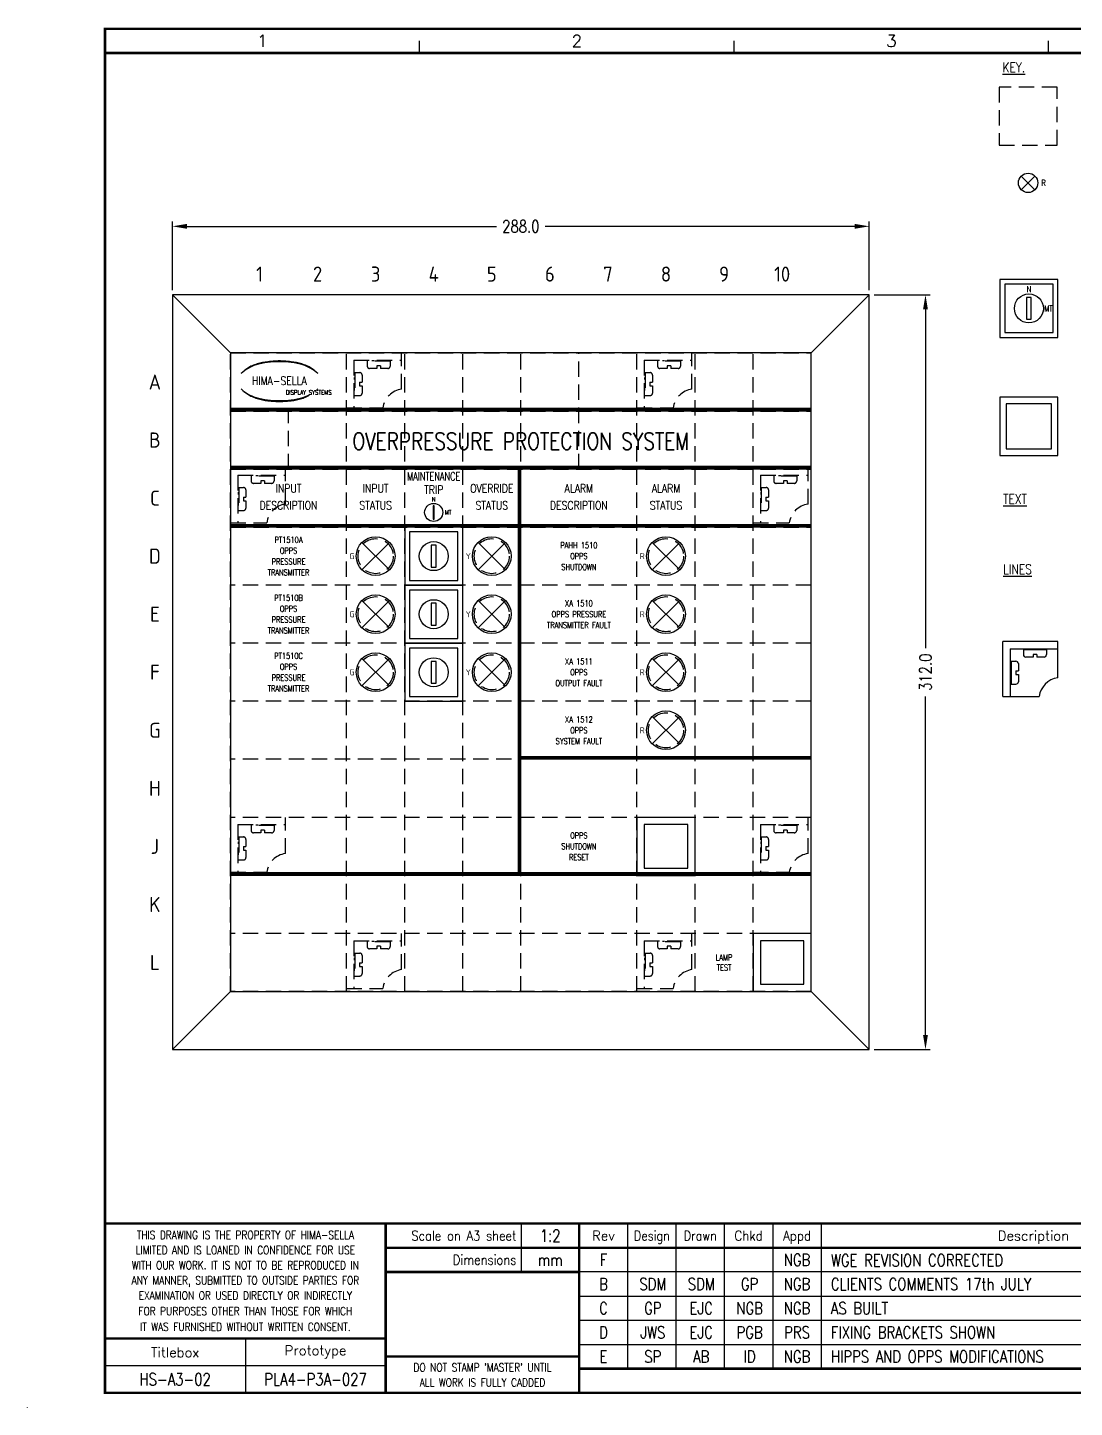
# Model space of a CAD drawing. Extents: x 0 to 828, y 0 to 570.
# Drawn here: x 0 to 433, y 0 to 570 of the extents above; entities that cross this region are included whole.
import ezdxf
from ezdxf.enums import TextEntityAlignment as Align

# ---------------------------------------------------------------- set-up
doc = ezdxf.new("R2010")
doc.units = 0
doc.header["$MEASUREMENT"] = 0
doc.linetypes.add('CONTINU', pattern=[0])
doc.linetypes.add('HIDDEN', pattern=[9.525, 6.35, -3.175])
doc.layers.get('0').update_dxf_attribs({"linetype": 'CONTINUOUS'})
for name, color, linetype in [('01-DRAW', 7, 'CONTINUOUS'), ('01_DRAW', 7, 'CONTINUOUS'), ('BRACKET', 8, 'HIDDEN'), ('COL', 2, 'CONTINU'), ('CUTOUT1', 3, 'HIDDEN'), ('DIM', 3, 'CONTINUOUS'), ('ENGRAVE', 2, 'CONTINUOUS'), ('FILL', 6, 'CONTINUOUS'), ('LPK', 1, 'CONTINUOUS'), ('ROW', 2, 'CONTINU'), ('TEXT', 2, 'CONTINUOUS'), ('TEXT18', 4, 'CONTINUOUS'), ('TEXT25', 3, 'CONTINUOUS'), ('TEXT35', 5, 'CONTINUOUS'), ('TEXT7', 6, 'CONTINUOUS'), ('TILES', 8, 'HIDDEN'), ('UPS', 2, 'CONTINUOUS')]:
    doc.layers.add(name, color=color, linetype=linetype)
doc.styles.add('ISO', font='iso.shx')
doc.styles.add('ROMAND', font='ROMAND')
doc.styles.add('ROMANS', font='romans.shx', dxfattribs={"width": 0.8})
doc.dimstyles.get("Standard").update_dxf_attribs({"dimtxt": 0.18, "dimasz": 0.18, "dimexe": 0.18, "dimexo": 0.0625, "dimgap": 0.09, "dimtad": 0, "dimtih": 1, "dimtoh": 1, "dimdec": 4, "dimzin": 0, "dimdsep": 46, "dimtxsty": 'STANDARD', "dimcen": 0.09, "dimadec": 0, "dimazin": 0, "dimtfac": 1, "dimtdec": 4, "dimtofl": 0, "dimtmove": 0, "dimatfit": 3, "dimfxl": 1, "dimtolj": 1, "dimtzin": 0, "dimarcsym": 0})

# ---------------------------------------------------------------- blocks, each defined once
blk = doc.blocks.new('EDREV')
at = {"color": 2, "style": 'ROMANS', "width": 0.8}
for tag, p in [('DES', (129.2, 29.25)), ('DRN', (139.2, 29.25)), ('CHKD', (149.2, 29.25)), ('DES', (129.2, 24.25)), ('DRN', (139.2, 24.25)), ('CHKD', (149.2, 24.25)), ('DES', (129.2, 19.25)), ('DRN', (139.2, 19.25)), ('CHKD', (149.2, 19.25)), ('DES', (129.2, 14.25)), ('DRN', (139.2, 14.25)), ('CHKD', (149.2, 14.25)), ('DES', (129.2, 9.25)), ('DRN', (139.2, 9.25)), ('CHKD', (149.2, 9.25))]:
    blk.add_attdef(tag, text='', height=2.5, dxfattribs=at).set_placement(p, align=Align.CENTER)
blk = doc.blocks.new('*D3')
at = {"layer": 'DIM'}
for p, q in [((59.8438, 461.9629), (59.8438, 490.3291)), ((65.8438, 488.3291), (193.8438, 488.3291)), ((341.8438, 488.3291), (213.8438, 488.3291)), ((347.8438, 461.9629), (347.8438, 490.3291))]:
    blk.add_line(p, q, dxfattribs=at)
for points in [[(65.8438, 489.3291), (65.8438, 487.3291), (59.8438, 488.3291)], [(341.8438, 489.3291), (341.8438, 487.3291), (347.8438, 488.3291)]]:
    blk.add_solid(points, dxfattribs=at)
at = {"layer": 'DIM', "color": 2, "insert": (203.8438, 488.3291), "char_height": 5, "attachment_point": 5, "style": 'ROMANS'}
blk.add_mtext('\\A1;288.0', dxfattribs=at)
blk = doc.blocks.new('*D4')
at = {"layer": 'DIM'}
for p, q in [((349.8438, 459.9629), (373.0871, 459.9629)), ((371.0871, 453.9629), (371.0871, 313.9629)), ((371.0871, 153.9629), (371.0871, 293.9629)), ((349.8438, 147.9629), (373.0871, 147.9629))]:
    blk.add_line(p, q, dxfattribs=at)
for points in [[(370.0871, 453.9629), (372.0871, 453.9629), (371.0871, 459.9629)], [(370.0871, 153.9629), (372.0871, 153.9629), (371.0871, 147.9629)]]:
    blk.add_solid(points, dxfattribs=at)
at = {"layer": 'DIM', "color": 2, "insert": (371.0871, 303.9629), "char_height": 5, "attachment_point": 5, "rotation": 90, "style": 'ROMANS'}
blk.add_mtext('\\A1;312.0', dxfattribs=at)
blk = doc.blocks.new('A$C03593DC6')
at = {"layer": '01_DRAW'}
for p, q in [((22.725, -14.9645), (22.725, 0)), ((3, -3), (22.725, -3)), ((3, -3), (3, -22.725)), ((8.5125, -3.4), (8.5125, -5.4)), ((18.0125, -3.4), (8.5125, -3.4)), ((14.0125, -5.32), (12.5125, -5.32)), ((12.5125, -5.32), (12.5125, -6.4)), ((14.0125, -5.32), (14.0125, -6.4)), ((18.0125, -3.4), (18.0125, -5.4)), ((3.4, -8.1125), (3.4, -17.6125)), ((3.4, -8.1125), (5.4, -8.1125)), ((6.4, -9.1125), (6.4, -12.1125)), ((12.5125, -6.4), (9.5125, -6.4)), ((17.0125, -6.4), (14.0125, -6.4)), ((5.32, -12.1125), (5.32, -13.6125)), ((5.32, -12.1125), (6.4, -12.1125)), ((5.32, -13.6125), (6.4, -13.6125)), ((6.4, -13.6125), (6.4, -16.6125)), ((0, -22.725), (14.9645, -22.725)), ((3.4, -17.6125), (5.4, -17.6125))]:
    blk.add_line(p, q, dxfattribs=at)
for centre, radius, start, end in [((9.5125, -5.4), 1, 180, 270), ((17.0125, -5.4), 1, 270, 0), ((5.4, -9.1125), 1, 0, 90), ((5.4, -16.6125), 1, 270, 0), ((24, -24), 9.125, 98.032, 171.968)]:
    blk.add_arc(centre, radius, start, end, dxfattribs=at)
at = {"layer": 'DIM'}
for p, q in [((10.7625, -3.4), (10.7625, -3)), ((11.2625, -3.4), (11.2625, -3)), ((15.2625, -3.4), (15.2625, -3)), ((15.7625, -3.4), (15.7625, -3)), ((3.4, -10.3625), (3, -10.3625)), ((3.4, -10.8625), (3, -10.8625)), ((3.4, -14.8625), (3, -14.8625)), ((3.4, -15.3625), (3, -15.3625))]:
    blk.add_line(p, q, dxfattribs=at)
blk = doc.blocks.new('A$C68EA17C2')
at = {"layer": 'BRACKET'}
for p, q in [((22.725, -14.9645), (22.725, 0)), ((3, -3), (3, -22.725)), ((3, -3), (22.725, -3)), ((18.0125, -3.4), (8.5125, -3.4)), ((8.5125, -3.4), (8.5125, -5.4)), ((10.7625, -3.4), (10.7625, -3)), ((11.2625, -3.4), (11.2625, -3)), ((12.5125, -5.32), (12.5125, -6.4)), ((14.0125, -5.32), (12.5125, -5.32)), ((14.0125, -5.32), (14.0125, -6.4)), ((15.2625, -3.4), (15.2625, -3)), ((15.7625, -3.4), (15.7625, -3)), ((18.0125, -3.4), (18.0125, -5.4)), ((3.4, -10.3625), (3, -10.3625)), ((3.4, -10.8625), (3, -10.8625)), ((3.4, -8.1125), (3.4, -17.6125)), ((3.4, -8.1125), (5.4, -8.1125)), ((6.4, -9.1125), (6.4, -12.1125)), ((12.5125, -6.4), (9.5125, -6.4)), ((17.0125, -6.4), (14.0125, -6.4)), ((3.4, -14.8625), (3, -14.8625)), ((3.4, -15.3625), (3, -15.3625)), ((5.32, -12.1125), (6.4, -12.1125)), ((5.32, -12.1125), (5.32, -13.6125)), ((5.32, -13.6125), (6.4, -13.6125)), ((6.4, -13.6125), (6.4, -16.6125)), ((0, -22.725), (14.9645, -22.725)), ((3.4, -17.6125), (5.4, -17.6125))]:
    blk.add_line(p, q, dxfattribs=at)
for centre, radius, start, end in [((9.5125, -5.4), 1, 180, 270), ((17.0125, -5.4), 1, 270, 0), ((5.4, -9.1125), 1, 0, 90), ((5.4, -16.6125), 1, 270, 0), ((24, -24), 9.125, 98.032, 171.968)]:
    blk.add_arc(centre, radius, start, end, dxfattribs=at)
blk = doc.blocks.new('HS-A3-02')
at = {"color": 1}
for p, q in [((162, 560), (162, 565)), ((292, 560), (292, 565)), ((422, 560), (422, 565)), ((204, 76), (204, 56)), ((248, 76), (248, 16)), ((268, 16), (268, 76)), ((288, 16), (288, 76)), ((308, 76), (308, 16)), ((328, 76), (328, 16)), ((603, 56), (228, 56)), ((228, 46), (603, 46)), ((603, 36), (228, 36)), ((90, 28.5), (90, 6)), ((228, 26), (541, 26)), ((148, 17.25), (32, 17.25)), ((0, 0), (0, 0.05))]:
    blk.add_line(p, q, dxfattribs=at)
at = {"color": 1, "const_width": 1}
blk.add_lwpolyline([(32, 6), (818, 6), (818, 570), (32, 570)], close=True, dxfattribs=at)
for points in [[(32, 560), (808, 560)], [(818, 76), (32, 76)], [(148, 6), (148, 76)], [(228, 6), (228, 76)], [(541, 66), (148, 66)], [(228, 56), (148, 56)], [(32, 28.5), (148, 28.5)], [(228, 21), (148, 21)], [(541, 16), (228, 16)]]:
    blk.add_lwpolyline(points, dxfattribs=at)
at = {"color": 2, "style": 'ROMAND'}
for s, p in [('1', (97, 565)), ('2', (227, 565)), ('3', (357, 565))]:
    blk.add_text(s, height=5, dxfattribs=at).set_placement(p, align=Align.MIDDLE)
at = {"color": 3, "lineweight": 13, "style": 'ROMANS', "width": 0.8}
for s, p in [('THIS DRAWING IS THE PROPERTY OF HIMA-SELLA', (90, 71.2886)), ('LIMITED AND IS LOANED IN CONFIDENCE FOR USE', (90, 65.0386)), ('WITH OUR WORK. IT IS NOT TO BE REPRODUCED IN', (90, 58.7758)), ('ANY MANNER, SUBMITTED TO OUTSIDE PARTIES FOR', (90, 52.5258)), ('EXAMINATION OR USED DIRECTLY OR INDIRECTLY', (90, 46.2758)), ('FOR PURPOSES OTHER THAN THOSE FOR WHICH', (90, 39.8108)), ('IT WAS FURNISHED WITHOUT WRITTEN CONSENT.', (90, 33.3108)), ("DO NOT STAMP 'MASTER' UNTIL", (188, 16.5386)), ('ALL WORK IS FULLY CADDED', (188, 10.2886))]:
    blk.add_text(s, height=3.4, dxfattribs=at).set_placement(p, align=Align.MIDDLE_CENTER)
at = {"color": 4, "style": 'ROMAND', "width": 0.87}
for s, p in [('Scale on A3 sheet', (202, 68.993)), ('Dimensions', (202, 59.0138))]:
    blk.add_text(s, height=4, dxfattribs=at).set_placement(p, align=Align.RIGHT)
at = {"color": 4, "style": 'ROMAND'}
for s, p in [('Rev', (238, 69)), ('Description', (415.7, 69))]:
    blk.add_text(s, height=4, dxfattribs=at).set_placement(p, align=Align.CENTER)
for s, width, p in [('Design', 0.85, (258, 69)), ('Drawn', 0.85, (278, 69)), ('Chkd', 0.9, (298, 69)), ('Appd', 0.9, (318, 69))]:
    blk.add_text(s, height=4, dxfattribs=dict(at, width=width)).set_placement(p, align=Align.CENTER)
for s, p in [('Titlebox', (61, 22.875)), ('Prototype', (119, 22.875))]:
    blk.add_text(s, height=4, dxfattribs=at).set_placement(p, align=Align.MIDDLE)
at = {"layer": 'COL', "style": 'ROMAND', "flags": 9}
for tag, p in [('COL1', (97, 565)), ('COL2', (227, 565)), ('COL3', (357, 565)), ('COL4', (487, 565)), ('COL5', (617, 565)), ('COL6', (747, 565))]:
    blk.add_attdef(tag, p, '', height=5, dxfattribs=at)
at = {"layer": 'ROW', "style": 'ROMAND', "flags": 9}
for tag, p in [('ROW1', (813, 499)), ('ROW2', (813, 377)), ('ROW3', (813, 255)), ('ROW4', (813, 133))]:
    blk.add_attdef(tag, p, '', height=5, dxfattribs=at)
at = {"layer": 'UPS', "style": 'ROMANS', "width": 0.8}
blk.add_text('HS-A3-02', height=5, dxfattribs=at).set_placement((61, 11.625), align=Align.MIDDLE)
at = {"layer": 'UPS', "style": 'ROMANS', "width": 0.8, "flags": 8}
for tag, height, p in [('PLANOS->NR1', 5, (216, 68.5)), ('PLANOS->VERIF', 5, (587, 68.5)), ('PLANOS->NR2', 5, (216, 58.5)), ('PLANOS->CANVI1', 5, (238, 58.5)), ('PLANOS->NCAN1', 5, (318, 58.5)), ('PLANOS->DCAN1', 5, (525, 58.5)), ('PLANOS->ORIG', 5, (587, 58.5)), ('PLANOS->CANVI2', 5, (238, 48.5)), ('PLANOS->NCAN2', 5, (318, 48.5)), ('PLANOS->DCAN2', 5, (525, 48.5)), ('PLANOS->HECHF', 5, (587, 48.5)), ('PLANOS->CANVI3', 5, (238, 38.5)), ('PLANOS->NCAN3', 5, (318, 38.5)), ('PLANOS->DCAN3', 5, (525, 38.5)), ('PLANOS->HECHD', 5, (587, 38.5)), ('PLANOS->CANVI4', 5, (238, 28.5)), ('PLANOS->NCAN4', 5, (318, 28.5)), ('PLANOS->DCAN4', 5, (525, 28.5)), ('PLANOS->DATACREA', 5, (587, 28.5)), ('PLANOS->CANVI5', 5, (238, 18.5)), ('PLANOS->NCAN5', 5, (318, 18.5)), ('PLANOS->DCAN5', 5, (525, 18.5)), ('PROJS->DESCPRO3', 10, (691, 11)), ('PLANOS->PLANO', 10, (757, 11)), ('PLANOS->USER', 10, (805.5, 11))]:
    blk.add_attdef(tag, text='', height=height, dxfattribs=at).set_placement(p, align=Align.CENTER)
at = {"layer": 'UPS', "style": 'ROMANS', "width": 2.7474, "flags": 8}
blk.add_attdef('PLANOS->MCAN1', text='', height=5, rotation=0.069611, dxfattribs=at).set_placement((332, 63.2886), (506, 63.5), align=Align.FIT)
at = {"layer": 'UPS', "style": 'ROMANS', "flags": 8}
for tag, width, p, p2 in [('PLANOS->MCAN2', 2.6868, (332, 53.5), (506, 53.5)), ('PLANOS->MCAN3', 2.6868, (332, 43.5), (506, 43.5)), ('PLANOS->MCAN4', 2.6769, (332, 33.5), (506, 33.5)), ('PLANOS->MCAN5', 2.6868, (332, 23.5), (506, 23.5))]:
    blk.add_attdef(tag, text='', height=5, dxfattribs=dict(at, width=width)).set_placement(p, p2, align=Align.FIT)
at = {"layer": 'UPS', "style": 'ROMANS', "width": 0.8, "flags": 8}
blk.add_attdef('PLANOS->DENOM', (627, 48.5), '', height=5, dxfattribs=at)
at = {"layer": 'UPS', "color": 4, "style": 'ROMANS', "width": 0.8, "flags": 8}
for tag, p in [('PROJS->DESCPRO1', (606, 38.5)), ('PROJS->DESCPRO2', (606, 28.5))]:
    blk.add_attdef(tag, p, '', height=5, dxfattribs=at)
at = {"layer": 'UPS', "style": 'ROMANS', "width": 0.8, "flags": 8}
blk.add_attdef('PLANOS->PROTOTIPO', text='', height=5, dxfattribs=at).set_placement((119, 11.625), align=Align.MIDDLE)
for tag, p in [('PLANOS->OBS4', (234, 11)), ('PLANOS->PLANO', (583, 11))]:
    blk.add_attdef(tag, text='', height=5, dxfattribs=at).set_placement(p, align=Align.MIDDLE_LEFT)
blk.add_attdef('PROJS->NOMPRO', text='', height=5, dxfattribs=at).set_placement((578, 11), align=Align.MIDDLE_RIGHT)

msp = doc.modelspace()

# ---------------------------------------------------------------- linework, layer by layer
for p in [(425.7922, 316.6417), (403.0672, 293.9167)]:
    msp.add_line(p, (403.0672, 316.6417))
at = {"layer": '01-DRAW', "linetype": 'HIDDEN'}
for p, q in [((425.5089, 545.9287), (401.5089, 545.9287)), ((401.5089, 545.9287), (401.5089, 521.9287)), ((425.5089, 521.9287), (425.5089, 545.9287)), ((401.5089, 521.9287), (425.5089, 521.9287))]:
    msp.add_line(p, q, dxfattribs=at)
at = {"layer": '01-DRAW'}
for p, q in [((416.3374, 509.1315), (410.6805, 503.4746)), ((416.3374, 503.4746), (410.6805, 509.1315)), ((425.8278, 466.4044), (401.8278, 466.4044)), ((401.8278, 466.4044), (401.8278, 442.4044)), ((423.8278, 464.4044), (403.8278, 464.4044)), ((403.8278, 464.4044), (403.8278, 444.4044)), ((423.8278, 444.4044), (423.8278, 464.4044)), ((425.8278, 442.4044), (425.8278, 466.4044)), ((59.8438, 459.9629), (59.8438, 147.9629)), ((347.8438, 459.9629), (59.8438, 459.9629)), ((59.8438, 459.9629), (83.8438, 435.9629)), ((347.8438, 459.9629), (323.8438, 435.9629)), ((347.8438, 147.9629), (347.8438, 459.9629)), ((401.8278, 442.4044), (425.8278, 442.4044)), ((403.8278, 444.4044), (423.8278, 444.4044)), ((83.8438, 435.9629), (83.8438, 171.9629)), ((323.8438, 435.9629), (83.8438, 435.9629)), ((323.8438, 171.9629), (323.8438, 435.9629)), ((401.8278, 417.6351), (401.8278, 393.6351)), ((425.8278, 417.6351), (401.8278, 417.6351)), ((425.8278, 393.6351), (425.8278, 417.6351)), ((404.4945, 414.9685), (404.4945, 396.3018)), ((423.1612, 414.9685), (404.4945, 414.9685)), ((423.1612, 396.3018), (423.1612, 414.9685)), ((404.4945, 396.3018), (423.1612, 396.3018)), ((401.8278, 393.6351), (425.8278, 393.6351)), ((59.8438, 147.9629), (83.8438, 171.9629)), ((83.8438, 171.9629), (323.8438, 171.9629)), ((347.8438, 147.9629), (323.8438, 171.9629)), ((59.8438, 147.9629), (347.8438, 147.9629))]:
    msp.add_line(p, q, dxfattribs=at)
msp.add_lwpolyline([(414.8278, 449.9044), (414.8278, 458.9044), (412.8278, 458.9044), (412.8278, 449.9044)], close=True, dxfattribs=at)
for centre, radius in [((413.5089, 506.303), 4), ((413.8278, 454.4044), 6)]:
    msp.add_circle(centre, radius, dxfattribs=at)
at = {"layer": 'BRACKET'}
for p, q in [((154.5688, 420.9984), (154.5688, 435.9629)), ((134.8438, 432.9629), (154.5688, 432.9629)), ((134.8438, 432.9629), (134.8438, 413.2379)), ((140.3563, 432.5629), (140.3563, 430.5629)), ((149.8563, 432.5629), (140.3563, 432.5629)), ((144.3563, 429.5629), (141.3563, 429.5629)), ((142.6063, 432.5629), (142.6063, 432.9629)), ((143.1063, 432.5629), (143.1063, 432.9629)), ((145.8563, 430.6429), (144.3563, 430.6429)), ((144.3563, 430.6429), (144.3563, 429.5629)), ((145.8563, 430.6429), (145.8563, 429.5629)), ((148.8563, 429.5629), (145.8563, 429.5629)), ((147.1063, 432.5629), (147.1063, 432.9629)), ((147.6063, 432.5629), (147.6063, 432.9629)), ((149.8563, 432.5629), (149.8563, 430.5629)), ((135.2438, 425.6004), (134.8438, 425.6004)), ((135.2438, 425.1004), (134.8438, 425.1004)), ((135.2438, 427.8504), (135.2438, 418.3504)), ((135.2438, 427.8504), (137.2438, 427.8504)), ((137.1638, 423.8504), (137.1638, 422.3504)), ((137.1638, 423.8504), (138.2438, 423.8504)), ((137.1638, 422.3504), (138.2438, 422.3504)), ((138.2438, 426.8504), (138.2438, 423.8504)), ((138.2438, 422.3504), (138.2438, 419.3504)), ((135.2438, 421.1004), (134.8438, 421.1004)), ((135.2438, 420.6004), (134.8438, 420.6004)), ((135.2438, 418.3504), (137.2438, 418.3504)), ((131.8438, 413.2379), (146.8083, 413.2379))]:
    msp.add_line(p, q, dxfattribs=at)
for centre, radius, start, end in [((141.3563, 430.5629), 1, 180, 270), ((148.8563, 430.5629), 1, 270, 0), ((137.2438, 426.8504), 1, 0, 90), ((137.2438, 419.3504), 1, 270, 0), ((155.8438, 411.9629), 9.125, 98.032, 171.968)]:
    msp.add_arc(centre, radius, start, end, dxfattribs=at)
at = {"layer": 'CUTOUT1'}
for centre in [(143.8438, 351.9629), (191.8438, 351.9629), (263.8438, 351.9629), (143.8438, 327.9629), (191.8438, 327.9629), (263.8438, 327.9629), (143.8438, 303.9629), (191.8438, 303.9629), (263.8438, 303.9629), (263.8438, 279.9629)]:
    msp.add_circle(centre, 7.25, dxfattribs=at)
at = {"layer": 'ENGRAVE'}
for p, q in [((323.8438, 412.9629), (83.8438, 412.9629)), ((323.8438, 411.9629), (83.8438, 411.9629)), ((323.8438, 388.9629), (83.8438, 388.9629)), ((323.8438, 387.9629), (83.8438, 387.9629)), ((202.8438, 220.4629), (202.8438, 387.9629)), ((203.8438, 220.4629), (203.8438, 387.9629)), ((323.8438, 364.9629), (83.8438, 364.9629)), ((323.8438, 363.9629), (83.8438, 363.9629)), ((323.8438, 268.9629), (203.3438, 268.9629)), ((323.8438, 267.9629), (203.3438, 267.9629)), ((323.8438, 220.9629), (83.8438, 220.9629)), ((323.8438, 219.9629), (83.8438, 219.9629))]:
    msp.add_line(p, q, dxfattribs=at)
msp.add_lwpolyline([(168.0938, 367.2863), (168.0938, 372.7863), (167.5938, 372.7863), (167.5938, 367.2863)], close=True, dxfattribs=at)
msp.add_circle((167.8438, 370.0363), 3.75, dxfattribs=at)
for centre, radius, start, end in [((98.5308, 416.6712), 14.906, 106.0532, 133.5024), ((99.0913, 417.0538), 15.0293, 130.419, 136.057), ((97.5238, 419.2908), 12.3126, 122.244, 131.6154), ((96.7767, 420.6945), 10.7274, 111.8206, 122.8668), ((100.9462, 412.2891), 20.0942, 107.5931, 113.9452), ((103.6678, 399.5187), 32.8108, 89.2698, 106.3911), ((101.6062, 409.851), 22.6181, 96.0146, 107.3203), ((104.0675, 395.0169), 37.6389, 92.8917, 97.3734), ((103.9617, 400.2763), 32.3814, 89.7805, 93.1738), ((104.5041, 399.5187), 32.8108, 73.6089, 90.7302), ((104.2102, 400.2763), 32.3814, 86.8262, 90.2195), ((104.1044, 395.0169), 37.6389, 82.6266, 87.1083), ((106.5657, 409.851), 22.6181, 72.6797, 83.9854), ((107.2257, 412.2891), 20.0942, 66.0548, 72.4069), ((109.6411, 416.6712), 14.906, 46.4976, 73.9468), ((111.3952, 420.6945), 10.7274, 57.1332, 68.1794), ((110.6481, 419.2908), 12.3126, 48.3846, 57.756), ((109.0806, 417.0538), 15.0293, 43.943, 49.581), ((98.5308, 431.9129), 14.906, 226.4976, 253.9468), ((99.0913, 431.5303), 15.0293, 223.943, 229.581), ((97.5238, 429.2934), 12.3126, 228.3846, 237.756), ((96.7767, 427.8896), 10.7274, 237.1332, 248.1794), ((100.9462, 436.295), 20.0942, 246.0548, 252.4069), ((103.6678, 449.0654), 32.8108, 253.6089, 270.7302), ((101.6062, 438.7332), 22.6181, 252.6797, 263.9854), ((104.5041, 449.0654), 32.8108, 269.2698, 286.3911), ((106.5657, 438.7332), 22.6181, 276.0146, 287.3203), ((107.2257, 436.295), 20.0942, 287.5931, 293.9452), ((109.6411, 431.9129), 14.906, 286.0532, 296.9641), ((111.3952, 427.8896), 10.7274, 291.8206, 298.7775), ((109.6411, 431.9129), 14.906, 311.2391, 313.5024), ((109.0806, 431.5303), 15.0293, 313.8828, 316.057), ((104.0675, 453.5672), 37.6389, 262.6266, 267.1083), ((103.9617, 448.3079), 32.3814, 266.8262, 270.2195), ((104.2102, 448.3079), 32.3814, 269.7805, 273.1738), ((104.1044, 453.5672), 37.6389, 272.8917, 277.3734)]:
    msp.add_arc(centre, radius, start, end, dxfattribs=at)
at = {"layer": 'FILL', "const_width": 1}
for points in [[(83.8438, 412.4629), (323.8438, 412.4629)], [(83.8438, 388.4629), (323.8438, 388.4629)], [(203.3438, 387.9629), (203.3438, 220.4629)], [(83.8438, 364.4629), (323.8438, 364.4629)], [(203.3438, 268.4629), (323.8438, 268.4629)], [(83.8438, 220.4629), (323.8438, 220.4629)]]:
    msp.add_lwpolyline(points, dxfattribs=at)
at = {"layer": 'LPK', "linetype": 'Continuous'}
for p, q in [((149.5007, 346.306), (138.187, 357.6197)), ((149.5007, 357.6197), (138.187, 346.306)), ((197.5007, 346.306), (186.187, 357.6197)), ((197.5007, 357.6197), (186.187, 346.306)), ((269.5007, 346.306), (258.187, 357.6197)), ((269.5007, 357.6197), (258.187, 346.306)), ((149.5007, 322.306), (138.187, 333.6197)), ((149.5007, 333.6197), (138.187, 322.306)), ((197.5007, 322.306), (186.187, 333.6197)), ((197.5007, 333.6197), (186.187, 322.306)), ((269.5007, 322.306), (258.187, 333.6197)), ((269.5007, 333.6197), (258.187, 322.306)), ((149.5007, 298.306), (138.187, 309.6197)), ((149.5007, 309.6197), (138.187, 298.306)), ((197.5007, 298.306), (186.187, 309.6197)), ((197.5007, 309.6197), (186.187, 298.306)), ((269.5007, 298.306), (258.187, 309.6197)), ((269.5007, 309.6197), (258.187, 298.306)), ((269.5007, 285.6197), (258.187, 274.306)), ((269.5007, 274.306), (258.187, 285.6197))]:
    msp.add_line(p, q, dxfattribs=at)
at = {"layer": 'LPK'}
for points in [[(155.8438, 339.9629), (179.8438, 339.9629), (179.8438, 363.9629), (155.8438, 363.9629)], [(157.8438, 341.9629), (177.8438, 341.9629), (177.8438, 361.9629), (157.8438, 361.9629)], [(168.8438, 347.4629), (168.8438, 356.4629), (166.8438, 356.4629), (166.8438, 347.4629)], [(155.8438, 315.9629), (179.8438, 315.9629), (179.8438, 339.9629), (155.8438, 339.9629)], [(157.8438, 317.9629), (177.8438, 317.9629), (177.8438, 337.9629), (157.8438, 337.9629)], [(168.8438, 323.4629), (168.8438, 332.4629), (166.8438, 332.4629), (166.8438, 323.4629)], [(155.8438, 291.9629), (179.8438, 291.9629), (179.8438, 315.9629), (155.8438, 315.9629)], [(157.8438, 293.9629), (177.8438, 293.9629), (177.8438, 313.9629), (157.8438, 313.9629)], [(168.8438, 299.4629), (168.8438, 308.4629), (166.8438, 308.4629), (166.8438, 299.4629)], [(275.8438, 243.9629), (251.8438, 243.9629), (251.8438, 219.9629), (275.8438, 219.9629)], [(272.8438, 240.9629), (254.8438, 240.9629), (254.8438, 222.9629), (272.8438, 222.9629)], [(323.8438, 195.9629), (299.8438, 195.9629), (299.8438, 171.9629), (323.8438, 171.9629)], [(320.8438, 192.9629), (302.8438, 192.9629), (302.8438, 174.9629), (320.8438, 174.9629)]]:
    msp.add_lwpolyline(points, close=True, dxfattribs=at)
for centre, radius in [((143.8438, 351.9629), 8), ((191.8438, 351.9629), 8), ((263.8438, 351.9629), 8), ((167.8438, 351.9629), 6), ((143.8438, 327.9629), 8), ((167.8438, 327.9629), 6), ((191.8438, 327.9629), 8), ((263.8438, 327.9629), 8), ((143.8438, 303.9629), 8), ((167.8438, 303.9629), 6), ((191.8438, 303.9629), 8), ((263.8438, 303.9629), 8), ((263.8438, 279.9629), 8)]:
    msp.add_circle(centre, radius, dxfattribs=at)
at = {"layer": 'TILES'}
for p, q in [((83.8438, 171.9629), (83.8438, 435.9629)), ((83.8438, 435.9629), (323.8438, 435.9629)), ((131.8438, 171.9629), (131.8438, 435.9629)), ((155.8438, 171.9629), (155.8438, 435.9629)), ((179.8438, 171.9629), (179.8438, 435.9629)), ((203.8438, 171.9629), (203.8438, 435.9629)), ((227.8438, 387.9629), (227.8438, 435.9629)), ((251.8438, 171.9629), (251.8438, 435.9629)), ((275.8438, 171.9629), (275.8438, 435.9629)), ((299.8438, 171.9629), (299.8438, 435.9629)), ((323.8438, 171.9629), (323.8438, 435.9629)), ((83.8438, 411.9629), (323.8438, 411.9629)), ((107.8438, 387.9629), (107.8438, 411.9629)), ((83.8438, 387.9629), (323.8438, 387.9629)), ((83.8438, 363.9629), (323.8438, 363.9629)), ((323.8438, 339.9629), (83.8438, 339.9629)), ((323.8438, 315.9629), (83.8438, 315.9629)), ((323.8438, 291.9629), (83.8438, 291.9629)), ((323.8438, 267.9629), (83.8438, 267.9629)), ((323.8438, 243.9629), (83.8438, 243.9629)), ((323.8438, 219.9629), (83.8438, 219.9629)), ((323.8438, 195.9629), (83.8438, 195.9629)), ((299.8438, 171.9629), (299.8438, 195.9629)), ((323.8438, 171.9629), (83.8438, 171.9629))]:
    msp.add_line(p, q, dxfattribs=at)

# ---------------------------------------------------------------- block references
ref = msp.add_blockref('HS-A3-02', (0, 0))
ref.add_attrib('PLANOS->NCAN1', 'NGB', dxfattribs={"layer": 'UPS', "height": 5, "style": 'ROMANS', "width": 0.8, "flags": 8}).set_placement((318, 58.5), align=Align.CENTER)
ref.add_attrib('PLANOS->CANVI4', 'D', dxfattribs={"layer": 'UPS', "height": 5, "style": 'ROMANS', "width": 0.8, "flags": 8}).set_placement((238, 28.5), align=Align.CENTER)
ref.add_attrib('PLANOS->CANVI2', 'B', dxfattribs={"layer": 'UPS', "height": 5, "style": 'ROMANS', "width": 0.8, "flags": 8}).set_placement((238, 48.5), align=Align.CENTER)
ref.add_attrib('PLANOS->CANVI3', 'C', dxfattribs={"layer": 'UPS', "height": 5, "style": 'ROMANS', "width": 0.8, "flags": 8}).set_placement((238, 38.5), align=Align.CENTER)
ref.add_attrib('PLANOS->CANVI1', 'F', dxfattribs={"layer": 'UPS', "height": 5, "style": 'ROMANS', "width": 0.8, "flags": 8}).set_placement((238, 58.5), align=Align.CENTER)
ref.add_attrib('PLANOS->NR2', 'mm', dxfattribs={"layer": 'UPS', "height": 5, "style": 'ROMANS', "width": 0.8, "flags": 8}).set_placement((216, 58.5), align=Align.CENTER)
ref.add_attrib('PLANOS->NR1', '1:2', dxfattribs={"layer": 'UPS', "height": 5, "style": 'ROMANS', "width": 0.8, "flags": 8}).set_placement((216, 68.5), align=Align.CENTER)
ref.add_attrib('PLANOS->CANVI5', 'E', dxfattribs={"layer": 'UPS', "height": 5, "style": 'ROMANS', "width": 0.8, "flags": 8}).set_placement((238, 18.5), align=Align.CENTER)
ref.add_attrib('PLANOS->NCAN5', 'NGB', dxfattribs={"layer": 'UPS', "height": 5, "style": 'ROMANS', "width": 0.8, "flags": 8}).set_placement((318, 18.5), align=Align.CENTER)
ref.add_attrib('PLANOS->NCAN2', 'NGB', dxfattribs={"layer": 'UPS', "height": 5, "style": 'ROMANS', "width": 0.8, "flags": 8}).set_placement((318, 48.5), align=Align.CENTER)
ref.add_attrib('PLANOS->NCAN3', 'NGB', dxfattribs={"layer": 'UPS', "height": 5, "style": 'ROMANS', "width": 0.8, "flags": 8}).set_placement((318, 38.5), align=Align.CENTER)
ref.add_attrib('PLANOS->NCAN4', 'PRS', dxfattribs={"layer": 'UPS', "height": 5, "style": 'ROMANS', "width": 0.8, "flags": 8}).set_placement((318, 28.5), align=Align.CENTER)
ref.add_attrib('PLANOS->PROTOTIPO', 'PLA4-P3A-027', dxfattribs={"layer": 'UPS', "height": 5, "style": 'ROMANS', "width": 0.8, "flags": 8}).set_placement((119, 11.625), align=Align.MIDDLE)
for name, p in [('A$C68EA17C2', (83.8438, 388.4629)), ('A$C03593DC6', (403.0672, 316.6417)), ('A$C68EA17C2', (83.8438, 243.9629)), ('A$C68EA17C2', (299.8438, 243.9629)), ('A$C68EA17C2', (131.8438, 195.9629)), ('A$C68EA17C2', (251.8438, 195.9629))]:
    msp.add_blockref(name, p)
ref = msp.add_blockref('EDREV', (0, 0), dxfattribs=dict(xscale=2, yscale=2, zscale=2))
ref.add_attrib('DES', 'SDM', dxfattribs={"color": 2, "height": 5, "style": 'ROMANS', "width": 0.8}).set_placement((258.4, 48.5), align=Align.CENTER)
ref.add_attrib('DRN', 'SDM', dxfattribs={"color": 2, "height": 5, "style": 'ROMANS', "width": 0.8}).set_placement((278.4, 48.5), align=Align.CENTER)
ref.add_attrib('CHKD', 'GP', dxfattribs={"color": 2, "height": 5, "style": 'ROMANS', "width": 0.8}).set_placement((298.4, 48.5), align=Align.CENTER)
ref.add_attrib('DES', 'GP', dxfattribs={"color": 2, "height": 5, "style": 'ROMANS', "width": 0.8}).set_placement((258.4, 38.5), align=Align.CENTER)
ref.add_attrib('DRN', 'EJC', dxfattribs={"color": 2, "height": 5, "style": 'ROMANS', "width": 0.8}).set_placement((278.4, 38.5), align=Align.CENTER)
ref.add_attrib('CHKD', 'NGB', dxfattribs={"color": 2, "height": 5, "style": 'ROMANS', "width": 0.8}).set_placement((298.4, 38.5), align=Align.CENTER)
ref.add_attrib('DES', 'JWS', dxfattribs={"color": 2, "height": 5, "style": 'ROMANS', "width": 0.8}).set_placement((258.4, 28.5), align=Align.CENTER)
ref.add_attrib('DRN', 'EJC', dxfattribs={"color": 2, "height": 5, "style": 'ROMANS', "width": 0.8}).set_placement((278.4, 28.5), align=Align.CENTER)
ref.add_attrib('CHKD', 'PGB', dxfattribs={"color": 2, "height": 5, "style": 'ROMANS', "width": 0.8}).set_placement((298.4, 28.5), align=Align.CENTER)
ref.add_attrib('DES', 'SP', dxfattribs={"color": 2, "height": 5, "style": 'ROMANS', "width": 0.8}).set_placement((258.4, 18.5), align=Align.CENTER)
ref.add_attrib('DRN', 'AB', dxfattribs={"color": 2, "height": 5, "style": 'ROMANS', "width": 0.8}).set_placement((278.4, 18.5), align=Align.CENTER)
ref.add_attrib('CHKD', 'ID', dxfattribs={"color": 2, "height": 5, "style": 'ROMANS', "width": 0.8}).set_placement((298.4, 18.5), align=Align.CENTER)
for p in [(251.8438, 435.9629), (299.8438, 388.4629)]:
    msp.add_blockref('A$C68EA17C2', p, dxfattribs=at)

# ---------------------------------------------------------------- texts
at = {"layer": '01-DRAW', "style": 'ROMANS', "width": 0.8}
msp.add_text('R', height=2.5, dxfattribs=at).set_placement((419.0089, 505.053))
at = {"layer": '01-DRAW', "style": 'ISO'}
for s, p in [('1', (95.8438, 465.4629)), ('2', (119.8438, 465.4629)), ('3', (143.8438, 465.4629)), ('4', (167.8438, 465.4629)), ('5', (191.8438, 465.4629)), ('6', (215.8438, 465.4629)), ('7', (239.8438, 465.4629)), ('8', (263.8438, 465.4629)), ('9', (287.8438, 465.4629)), ('10', (311.8438, 465.4629))]:
    msp.add_text(s, height=6.25, dxfattribs=at).set_placement(p, align=Align.CENTER)
at = {"layer": '01-DRAW', "style": 'ROMANS', "width": 0.8}
for s, p in [('N', (413.8278, 462.3674)), ('MT', (421.9326, 454.4044))]:
    msp.add_text(s, height=2.5, dxfattribs=at).set_placement(p, align=Align.MIDDLE)
at = {"layer": '01-DRAW', "style": 'ISO'}
for s, p in [('A', (52.5938, 423.9629)), ('B', (52.5938, 399.9629)), ('C', (52.5938, 375.9629)), ('D', (52.5938, 351.9629)), ('E', (52.5938, 327.9629)), ('F', (52.5938, 303.9629)), ('G', (52.5938, 279.9629)), ('H', (52.5938, 255.9629)), ('J', (52.5938, 231.9629)), ('K', (52.5938, 207.9629)), ('L', (52.5938, 183.9629))]:
    msp.add_text(s, height=6.25, dxfattribs=at).set_placement(p, align=Align.MIDDLE)
at = {"layer": 'LPK', "style": 'ISO'}
for s, p in [('G', (133.0149, 350.7129)), ('Y', (181.0149, 350.7129)), ('R', (253.0149, 350.7129)), ('G', (133.0149, 326.7129)), ('Y', (181.0149, 326.7129)), ('R', (253.0149, 326.7129)), ('G', (133.0149, 302.7129)), ('Y', (181.0149, 302.7129)), ('R', (253.0149, 302.7129)), ('R', (253.0149, 278.7129))]:
    msp.add_text(s, height=2.5, dxfattribs=at).set_placement(p)
at = {"layer": 'TEXT', "style": 'ROMANS', "width": 0.8}
for s, p in [('%%UKEY.', (402.8966, 552.0469)), ('%%UTEXT', (403.2155, 373.5538)), ('%%ULINES', (403.2155, 344.5538))]:
    msp.add_text(s, height=4, dxfattribs=at).set_placement(p)
at = {"layer": 'TEXT18', "color": 1, "style": 'ROMANS', "width": 0.8}
msp.add_text('DISPLAY SYSTEMS', height=1.8, dxfattribs=at).set_placement((116.1488, 418.7405), align=Align.CENTER)
for s, p in [('N', (167.8438, 375.3979)), ('MT', (173.8085, 370.0363))]:
    msp.add_text(s, height=1.8, dxfattribs=at).set_placement(p, align=Align.MIDDLE)
at = {"layer": 'TEXT25', "style": 'ROMANS', "width": 0.8}
for s, p in [('PT1510A', (107.8438, 357.4629)), ('OPPS', (107.8438, 352.9629)), ('PAHH 1510', (227.8438, 355.2129)), ('PRESSURE', (107.8438, 348.4629)), ('SHUTDOWN', (227.8438, 346.2129)), ('OPPS', (227.8438, 350.7129)), ('TRANSMITTER', (107.8438, 343.9629)), ('PT1510B', (107.8438, 333.4629)), ('OPPS', (107.8438, 328.9629)), ('XA 1510', (227.8438, 331.2129)), ('PRESSURE', (107.8438, 324.4629)), ('OPPS PRESSURE', (227.8438, 326.7129)), ('TRANSMITTER', (107.8438, 319.9629)), ('TRANSMITTER FAULT', (227.8438, 322.2129)), ('PT1510C', (107.8438, 309.4629)), ('XA 1511', (227.8438, 307.2129)), ('PRESSURE', (107.8438, 300.4629)), ('OPPS', (107.8438, 304.9629)), ('OPPS', (227.8438, 302.7129)), ('TRANSMITTER', (107.8438, 295.9629)), ('OUTPUT FAULT', (227.8438, 298.2129)), ('XA 1512', (227.8438, 283.2129)), ('OPPS', (227.8438, 278.7129)), ('SYSTEM FAULT', (227.8438, 274.2129)), ('OPPS', (227.8438, 235.2129)), ('SHUTDOWN', (227.8438, 230.7129)), ('RESET', (227.8438, 226.2129)), ('LAMP', (287.8438, 184.7957)), ('TEST', (287.8438, 180.629))]:
    msp.add_text(s, height=2.5, dxfattribs=at).set_placement(p, align=Align.CENTER)
at = {"layer": 'TEXT35', "style": 'ROMANS'}
for s, width, p in [('HIMA-SELLA', 0.8, (104.0859, 422.7334)), ('MAINTENANCE', 0.7, (167.8438, 383.2129)), ('INPUT', 0.8, (107.8438, 378.2129)), ('INPUT', 0.8, (143.8438, 378.2129)), ('TRIP', 0.8, (167.8438, 377.7129)), ('OVERRIDE', 0.8, (191.8438, 378.2129)), ('ALARM', 0.8, (227.8438, 378.2129)), ('ALARM', 0.8, (263.8438, 378.2129)), ('DESCRIPTION', 0.8, (107.8438, 371.2129)), ('STATUS', 0.8, (143.8438, 371.2129)), ('STATUS', 0.8, (191.8438, 371.2129)), ('DESCRIPTION', 0.8, (227.8438, 371.2129)), ('STATUS', 0.8, (263.8438, 371.2129))]:
    msp.add_text(s, height=3.5, dxfattribs=dict(at, width=width)).set_placement(p, align=Align.CENTER)
at = {"layer": 'TEXT7', "style": 'ROMANS', "width": 0.8}
msp.add_text('OVERPRESSURE PROTECTION SYSTEM', height=7, dxfattribs=at).set_placement((203.8438, 399.4629), align=Align.MIDDLE_CENTER)
at = {"layer": 'UPS', "insert": (332, 63.2886), "char_height": 5, "width": 174, "attachment_point": 1, "rotation": 0.068755, "style": 'ROMANS'}
msp.add_mtext('WGE REVISION CORRECTED', dxfattribs=at)
at = {"layer": 'UPS', "char_height": 5, "width": 174, "attachment_point": 1, "style": 'ROMANS'}
for s, insert in [('CLIENTS COMMENTS 17th JULY', (332, 53.5)), ('AS BUILT', (332, 43.5)), ('FIXING BRACKETS SHOWN', (332, 33.5)), ('HIPPS AND OPPS MODIFICATIONS', (332, 23.5))]:
    msp.add_mtext(s, dxfattribs=dict(at, insert=insert))

# ---------------------------------------------------------------- dimensions: what is measured, and where the dimension line sits
at = {"layer": 'DIM'}
dim = msp.add_linear_dim(base=(347.8438, 488.3291), p1=(59.8438, 459.9629), p2=(347.8438, 459.9629), dimstyle='STANDARD', override={"dimscale": 2, "dimtxt": 2.5, "dimasz": 3, "dimexe": 1, "dimexo": 1, "dimgap": 1, "dimtih": 0, "dimtoh": 0, "dimdec": 1, "dimtxsty": 'ROMANS', "dimcen": -3, "dimclrd": 256, "dimclre": 256, "dimclrt": 2, "dimtdec": 1, "dimlwd": -1, "dimlwe": -1}, dxfattribs=at)
dim.commit()
dim.dimension.update_dxf_attribs({"geometry": '*D3', "text_midpoint": (203.8438, 488.3291)})
dim = msp.add_linear_dim(base=(371.0871, 147.9629), p1=(347.8438, 459.9629), p2=(347.8438, 147.9629), angle=90, dimstyle='STANDARD', override={"dimscale": 2, "dimtxt": 2.5, "dimasz": 3, "dimexe": 1, "dimexo": 1, "dimgap": 1, "dimtih": 0, "dimtoh": 0, "dimdec": 1, "dimtxsty": 'ROMANS', "dimcen": -3, "dimclrd": 256, "dimclre": 256, "dimclrt": 2, "dimtdec": 1, "dimlwd": -1, "dimlwe": -1}, dxfattribs=at)
dim.commit()
dim.dimension.update_dxf_attribs({"geometry": '*D4', "text_midpoint": (371.0871, 303.9629), "dimtype": 160})

doc.saveas('drawing.dxf')
